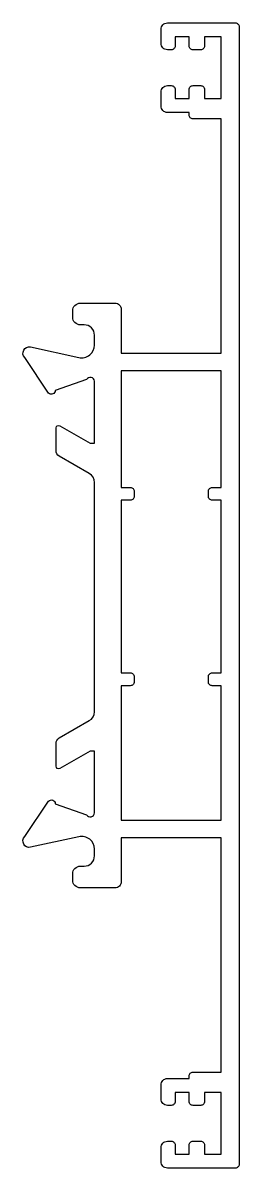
# Model space of a CAD drawing. Extents: x 173.2 to 190.1, y 152.3 to 241.8.
import ezdxf

# ---------------------------------------------------------------- set-up
doc = ezdxf.new("R2010")
doc.units = 0
doc.layers.get('0').update_dxf_attribs({"linetype": 'CONTINUOUS'})

msp = doc.modelspace()

# ---------------------------------------------------------------- linework, layer by layer
for points in [[(177.709, 174.235, -0.414214), (177.109, 174.835), (177.109, 175.335, -0.414214), (177.709, 175.935), (178.009, 175.935, 0.414214), (178.809, 176.735), (178.809, 177.26, 0.479188), (177.594, 178.236), (173.825, 177.407, -0.745119), (173.364, 178.247), (175.231, 181.015, -0.660423), (175.745, 180.812), (178.187, 179.952, 0.73592), (178.809, 180.092), (178.809, 184.924), (178.463, 184.924), (176.109, 183.565, -0.57735), (175.809, 183.738), (175.809, 185.516, -0.267949), (176.059, 185.949), (178.409, 187.305, 0.267949), (178.809, 187.998), (178.809, 205.923, 0.267949), (178.409, 206.615), (176.059, 207.972, -0.267949), (175.809, 208.405), (175.809, 210.183, -0.57735), (176.109, 210.356), (178.463, 208.996), (178.809, 208.996), (178.809, 213.829, 0.73592), (178.187, 213.968), (175.745, 213.109, -0.660423), (175.231, 212.906), (173.364, 215.674, -0.745119), (173.825, 216.514), (177.594, 215.685, 0.479188), (178.809, 216.661), (178.809, 217.435, 0.414214), (178.009, 218.235), (177.709, 218.235, -0.414214), (177.109, 218.835), (177.109, 219.335, -0.414214), (177.709, 219.935), (180.409, 219.935, -0.414214), (180.909, 219.435), (180.909, 216.035), (188.709, 216.035), (188.709, 234.335), (186.509, 234.335, -0.414214), (186.209, 234.635), (186.209, 234.835), (184.509, 234.835, -0.414214), (184.009, 235.335), (184.009, 236.435, -0.414214), (184.509, 236.935), (184.809, 236.935, -0.414214), (185.109, 236.635), (185.109, 235.935), (186.209, 235.935), (186.209, 236.635, -0.414214), (186.509, 236.935), (187.109, 236.935, -0.414214), (187.409, 236.635), (187.409, 235.935), (188.709, 235.935), (188.709, 240.735), (187.409, 240.735), (187.409, 240.035, -0.414214), (187.109, 239.735), (186.509, 239.735, -0.414214), (186.209, 240.035), (186.209, 240.735), (185.109, 240.735), (185.109, 240.035, -0.414214), (184.809, 239.735), (184.509, 239.735, -0.414214), (184.009, 240.235), (184.009, 241.335, -0.414214), (184.509, 241.835), (189.809, 241.835, -0.414214), (190.109, 241.535), (190.109, 152.635, -0.414214), (189.809, 152.335), (184.509, 152.335, -0.414214), (184.009, 152.835), (184.009, 153.935, -0.414214), (184.509, 154.435), (184.809, 154.435, -0.414214), (185.109, 154.135), (185.109, 153.435), (186.209, 153.435), (186.209, 154.135, -0.414214), (186.509, 154.435), (187.109, 154.435, -0.414214), (187.409, 154.135), (187.409, 153.435), (188.709, 153.435), (188.709, 158.235), (187.409, 158.235), (187.409, 157.535, -0.414214), (187.109, 157.235), (186.509, 157.235, -0.414214), (186.209, 157.535), (186.209, 158.235), (185.109, 158.235), (185.109, 157.535, -0.414214), (184.809, 157.235), (184.509, 157.235, -0.414214), (184.009, 157.735), (184.009, 158.835, -0.414214), (184.509, 159.335), (186.209, 159.335), (186.209, 159.535, -0.414214), (186.509, 159.835), (188.709, 159.835), (188.709, 178.135), (180.909, 178.135), (180.909, 174.735, -0.414214), (180.409, 174.235)], [(180.909, 205.535), (181.609, 205.535, -0.414214), (181.909, 205.235), (181.909, 204.835, -0.414214), (181.609, 204.535), (180.909, 204.535), (180.909, 191.035), (181.609, 191.035, -0.414214), (181.909, 190.735), (181.909, 190.335, -0.414214), (181.609, 190.035), (180.909, 190.035), (180.909, 179.535), (188.709, 179.535), (188.709, 190.035), (188.009, 190.035, -0.414214), (187.709, 190.335), (187.709, 190.735, -0.414214), (188.009, 191.035), (188.709, 191.035), (188.709, 204.535), (188.009, 204.535, -0.414214), (187.709, 204.835), (187.709, 205.235, -0.414214), (188.009, 205.535), (188.709, 205.535), (188.709, 214.635), (180.909, 214.635)]]:
    msp.add_lwpolyline(points, format="xyb", close=True)

doc.saveas('drawing.dxf')
